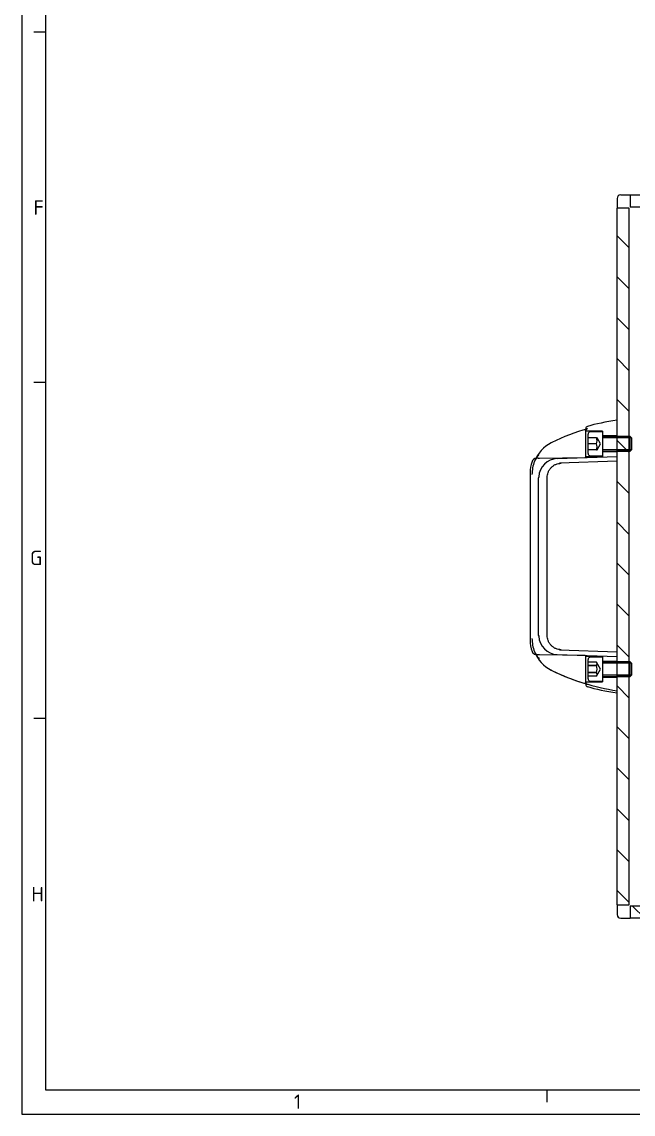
# Model space of a CAD drawing. Header units: millimetres. Extents: x -173 to 841, y -8 to 594.
# Drawn here: x 0 to 126.7, y 0 to 226.5 of the extents above; entities that cross this region are included whole.
import ezdxf
from ezdxf.entities.mleader import LeaderData, LeaderLine
from ezdxf.lldxf.tags import DXFTag
from ezdxf.math import Vec2, Vec3

# ---------------------------------------------------------------- set-up
doc = ezdxf.new("R2010")
doc.units = ezdxf.units.MM
for name, color, linetype in [('Default', 7, 'Continuous'), ('NLC18000034', 7, 'Continuous'), ('NLL00000201', 7, 'Continuous'), ('NLL00000204', 7, 'Continuous'), ('TCEI_M6X12_UNI_5', 7, 'Continuous')]:
    doc.layers.add(name, color=color, linetype=linetype)
tags = doc.linetypes.add('HIDDEN2', pattern=[4.7625, 3.175, -1.5875]).pattern_tags.tags
tags[6:7] = [DXFTag(74, 4), DXFTag(75, 0), DXFTag(340, '0'), DXFTag(46, 0.0), DXFTag(50, 0.0), DXFTag(44, 0.0), DXFTag(45, 0.0)]
tags[4:5] = [DXFTag(74, 4), DXFTag(75, 0), DXFTag(340, '0'), DXFTag(46, 0.0), DXFTag(50, 0.0), DXFTag(44, 0.0), DXFTag(45, 0.0)]

# ---------------------------------------------------------------- blocks, each defined once
blk = doc.blocks.new('SE8')
at = {"layer": 'NLL00000201', "linetype": 'Continuous'}
h = blk.add_hatch(dxfattribs=at)
h.set_pattern_fill('LINE', scale=1.88976, angle=135, style=0)
h.paths.add_polyline_path([(126.11, 188.13), (270.61, 188.13), (270.61, 190.63), (126.11, 190.63)])
h = blk.add_hatch(dxfattribs=at)
h.set_pattern_fill('LINE', scale=1.8898, angle=135, style=0)
h.paths.add_polyline_path([(123.36, 43.38), (125.86, 43.38), (125.86, 187.88), (123.36, 187.88)])
h = blk.add_hatch(dxfattribs=at)
h.set_pattern_fill('LINE', scale=1.8898, angle=135, style=0)
h.paths.add_polyline_path([(270.61, 40.63), (270.61, 43.13), (126.11, 43.13), (126.11, 40.63)])
at = {"layer": 'NLC18000034', "color": 7, "linetype": 'HIDDEN2'}
for p, q in [((116.76, 141.72), (116.86, 141.72)), ((116.86, 141.72), (116.86, 142.02)), ((116.86, 141.72), (116.86, 141.73)), ((116.86, 136.93), (116.86, 141.72)), ((120.36, 141.63), (116.86, 141.63)), ((120.36, 141.63), (120.36, 136.38)), ((123.36, 140.63), (120.36, 140.63)), ((109.87, 139.29), (109.72, 139.21)), ((106.98, 136.01), (107.29, 136.02)), ((107.29, 136.02), (116.76, 136.18)), ((116.86, 136.28), (116.86, 136.93)), ((116.86, 136.38), (120.36, 136.38)), ((120.36, 137.38), (123.36, 137.38)), ((107.12, 132.16), (107.11, 131.96)), ((107.11, 99.3), (107.12, 99.11)), ((107.29, 95.25), (106.98, 95.26)), ((116.76, 95.08), (107.29, 95.25)), ((107.14, 94.61), (107.29, 94.5)), ((116.86, 94.33), (116.86, 94.98)), ((120.36, 94.88), (116.86, 94.88)), ((116.86, 89.54), (116.86, 94.33)), ((120.36, 94.88), (120.36, 89.63)), ((123.36, 93.88), (120.36, 93.88)), ((120.36, 90.63), (123.36, 90.63)), ((116.86, 89.63), (120.36, 89.63)), ((116.86, 89.53), (116.86, 89.54))]:
    blk.add_line(p, q, dxfattribs=at)
at = {"layer": 'NLC18000034', "color": 7, "linetype": 'Continuous'}
for p, q in [((116.86, 142.02), (116.86, 142.14)), ((109.86, 139.29), (109.71, 139.22)), ((109.87, 139.29), (109.87, 139.29)), ((110.97, 135.95), (123.36, 136.38)), ((106.34, 135.55), (106.28, 135.36)), ((106.28, 135.36), (106.3, 135.49)), ((123.36, 135.38), (111.46, 134.97)), ((105.36, 132.99), (105.36, 98.27)), ((107.12, 132.16), (107.11, 131.96)), ((107.11, 131.95), (107.11, 131.96)), ((107.11, 99.31), (107.11, 131.95)), ((108.86, 99.25), (108.86, 132.01)), ((107.11, 99.3), (107.11, 99.31)), ((107.12, 99.11), (107.11, 99.3)), ((106.3, 95.78), (106.28, 95.91)), ((106.28, 95.91), (106.34, 95.71)), ((110.97, 95.32), (123.36, 94.88)), ((111.46, 96.3), (123.36, 95.88)), ((109.71, 92.05), (109.86, 91.97)), ((109.71, 92.05), (109.86, 91.97)), ((109.87, 91.98), (109.72, 92.05)), ((109.87, 91.98), (109.87, 91.98))]:
    blk.add_line(p, q, dxfattribs=at)
for centre, radius, start, end in [((129.49, 99.3), 44.54, 105.9776, 116.1436), ((117.36, 142.14), 0.5, 105.574, 180.4317), ((117.24, 141.75), 0.377, 91.3083, 120.4095), ((113.1, 132.73), 7.31, 117.5461, 158.9384), ((106.69, 135), 1, 96.1976, 161.8267), ((108.76, 134.65), 2.57, 144.0017, 159.5444), ((111.11, 131.95), 4, 92, 177.0714), ((111.77, 133.07), 6.41, 159.5507, 180.8341), ((111.77, 98.19), 6.41, 179.1657, 200.4488), ((113.28, 98.64), 7.55, 180.2569, 201.3055), ((111.11, 99.31), 4, 182.9286, 268), ((113.11, 98.54), 7.33, 201.1004, 242.402), ((108.74, 96.6), 2.55, 200.3215, 215.9931), ((130.54, 134.86), 47.6, 244.2599, 261.328), ((129.47, 131.91), 44.49, 243.8503, 254.0284), ((117.36, 89.12), 0.5, 179.5683, 254.426), ((117.24, 89.52), 0.376, 235.2607, 242.0969), ((117.24, 89.52), 0.376, 253.9134, 268.7911)]:
    blk.add_arc(centre, radius, start, end, dxfattribs=at)
at = {"layer": 'NLC18000034', "color": 7, "linetype": 'HIDDEN2'}
for centre, radius, start, end in [((116.72, 136.69), 5.05, 88.3431, 89.4587), ((117.24, 141.75), 0.377, 120.4095, 182.1011), ((106.94, 135.41), 0.619, 83.875, 145.4801), ((106.69, 135), 1, 91, 96.1976), ((108.76, 134.65), 2.57, 128.9516, 144.0017), ((106.96, 135.34), 0.674, 87.8261, 99.6753), ((116.76, 136.28), 0.1, 271, 360), ((113.28, 132.62), 7.55, 158.6937, 179.7439), ((108.74, 96.6), 2.55, 215.9931, 231.1865), ((116.76, 94.98), 0.1, 0, 89), ((116.81, 84.07), 5.47, 89.4853, 90.5143), ((117.24, 89.52), 0.376, 177.7995, 235.2607)]:
    blk.add_arc(centre, radius, start, end, dxfattribs=at)
at = {"layer": 'NLC18000034', "color": 7, "linetype": 'Continuous'}
for centre, major_axis, start_param, end_param in [((109.97, 139.07), (0.11, -0.224), 2.899526, 3.216063), ((109.97, 92.2), (0.11, 0.224), 3.068113, 3.383659)]:
    blk.add_ellipse(centre, major_axis=major_axis, ratio=0.015667, start_param=start_param, end_param=end_param, dxfattribs=at)
at = {"layer": 'NLC18000034', "color": 7, "linetype": 'HIDDEN2'}
blk.add_ellipse((116.76, 89.53), major_axis=(-0.1, -0.0019), ratio=0.000329, start_param=1.588247, end_param=3.145917, dxfattribs=at)
at = {"layer": 'NLC18000034', "color": 7, "linetype": 'Continuous'}
for points in [[(123.36, 143.88), (120.98, 143.55), (118.94, 143.12), (117.24, 142.6)], [(117.24, 88.67), (118.94, 88.14), (120.98, 87.71), (123.36, 87.38)]]:
    blk.add_open_spline(points, degree=3, dxfattribs=at)
at = {"layer": 'NLC18000034', "color": 7, "linetype": 'HIDDEN2'}
for points, knots in [([(117.23, 142.12), (117.21, 142.12), (117.17, 142.11), (117.11, 142.1), (117.03, 142.06), (116.95, 142.02), (116.88, 141.97), (116.84, 141.92), (116.8, 141.86), (116.78, 141.8), (116.77, 141.76), (116.76, 141.74)], [0, 0, 0, 0, 0.082345, 0.192722, 0.332001, 0.500543, 0.6157, 0.723399, 0.823627, 0.916006, 1, 1, 1, 1]), ([(107.01, 95.24), (106.96, 95.25), (106.79, 95.25), (106.6, 95.32), (106.49, 95.44), (106.43, 95.51)], [0, 0, 0, 0, 0.15116, 0.589226, 1, 1, 1, 1]), ([(106.56, 95.29), (106.6, 95.29), (106.7, 95.28), (106.82, 95.27), (106.9, 95.27)], [0.7275091, 0.7275091, 0.7275091, 0.7275091, 0.8297215, 1, 1, 1, 1]), ([(116.76, 89.53), (116.77, 89.52), (116.77, 89.5), (116.78, 89.46), (116.8, 89.43), (116.82, 89.39), (116.84, 89.35), (116.87, 89.32), (116.9, 89.28), (116.95, 89.25), (117.01, 89.21), (117.1, 89.17), (117.18, 89.15), (117.23, 89.14)], [0, 0, 0, 0, 0.045079, 0.095016, 0.149979, 0.210027, 0.275133, 0.345213, 0.420148, 0.49981, 0.60799, 0.776097, 1, 1, 1, 1])]:
    blk.add_open_spline(points, degree=3, knots=knots, dxfattribs=at)
at = {"layer": 'NLC18000034', "color": 7, "linetype": 'Continuous'}
for points, knots in [([(108.86, 131.98), (108.9, 132.38), (108.96, 132.91), (109.32, 133.6), (109.69, 134.08), (110.15, 134.47), (110.83, 134.85), (111.36, 134.93), (111.76, 134.98)], [0, 0, 0, 0, 0.239934, 0.368667, 0.5, 0.631332, 0.760065, 1, 1, 1, 1]), ([(111.76, 96.29), (111.36, 96.34), (110.83, 96.42), (110.15, 96.8), (109.69, 97.19), (109.32, 97.66), (108.96, 98.36), (108.9, 98.88), (108.86, 99.29)], [0, 0, 0, 0, 0.239935, 0.368668, 0.5, 0.631333, 0.760066, 1, 1, 1, 1]), ([(105.74, 95.95), (105.75, 95.9), (105.78, 95.85), (105.82, 95.76), (105.85, 95.71), (105.87, 95.68), (105.9, 95.65), (105.94, 95.6), (106.01, 95.52), (106.14, 95.42), (106.32, 95.35), (106.48, 95.31), (106.56, 95.29)], [0, 0, 0, 0, 0.0501883, 0.0710594, 0.0806229, 0.0903298, 0.1011198, 0.11399, 0.1492199, 0.2682068, 0.5148054, 0.7275091, 0.7275091, 0.7275091, 0.7275091])]:
    blk.add_open_spline(points, degree=3, knots=knots, dxfattribs=at)
at = {"layer": 'NLL00000201', "color": 7, "linetype": 'Continuous'}
for p, q in [((126.11, 190.63), (126.11, 188.13)), ((126.11, 190.63), (270.61, 190.63)), ((126.11, 188.13), (270.61, 188.13)), ((123.36, 43.38), (123.36, 187.88)), ((125.86, 187.88), (123.36, 187.88)), ((125.86, 43.38), (125.86, 187.88)), ((123.36, 43.38), (125.86, 43.38)), ((270.61, 43.13), (126.11, 43.13)), ((126.11, 43.13), (126.11, 40.63)), ((270.61, 40.63), (126.11, 40.63))]:
    blk.add_line(p, q, dxfattribs=at)
at = {"layer": 'NLL00000201', "color": 7, "linetype": 'HIDDEN2'}
for p, q in [((123.36, 140.51), (125.86, 140.51)), ((125.86, 140.24), (123.36, 140.24)), ((123.36, 137.78), (125.86, 137.78)), ((123.36, 137.51), (125.86, 137.51)), ((123.36, 93.76), (125.86, 93.76)), ((125.86, 93.49), (123.36, 93.49)), ((123.36, 91.03), (125.86, 91.03)), ((123.36, 90.76), (125.86, 90.76))]:
    blk.add_line(p, q, dxfattribs=at)
at = {"layer": 'NLL00000204', "color": 7, "linetype": 'Continuous'}
for p, q in [((124.11, 190.63), (126.11, 190.63)), ((123.36, 189.88), (123.36, 187.88)), ((123.36, 43.38), (123.36, 41.38)), ((124.11, 40.63), (126.11, 40.63))]:
    blk.add_line(p, q, dxfattribs=at)
for centre, start, end in [((124.11, 189.88), 90, 180), ((124.11, 41.38), 180, 270)]:
    blk.add_arc(centre, 0.75, start, end, dxfattribs=at)
at = {"layer": 'TCEI_M6X12_UNI_5', "color": 7, "linetype": 'HIDDEN2'}
for p, q in [((117.36, 137.01), (117.36, 141.01)), ((120.36, 141.51), (117.86, 141.51)), ((125.86, 140.51), (120.49, 140.51)), ((119.11, 140.26), (117.36, 140.26)), ((119.11, 139.01), (117.36, 139.01)), ((119.11, 140.26), (119.22, 140.26)), ((119.95, 139.01), (119.22, 140.26)), ((119.22, 137.76), (119.95, 139.01)), ((125.86, 140.26), (120.49, 140.26)), ((119.11, 137.76), (117.36, 137.76)), ((117.86, 136.51), (120.36, 136.51)), ((119.11, 137.76), (119.22, 137.76)), ((125.86, 137.76), (120.49, 137.76)), ((120.49, 137.51), (125.86, 137.51)), ((117.36, 90.26), (117.36, 94.26)), ((119.11, 93.7), (117.36, 93.7)), ((119.11, 93.03), (117.36, 93.03)), ((119.11, 92.93), (117.36, 92.93)), ((120.36, 94.76), (117.86, 94.76)), ((119.95, 92.26), (119.11, 93.7)), ((125.86, 93.76), (120.49, 93.76)), ((125.86, 93.51), (120.49, 93.51)), ((119.11, 91.58), (117.36, 91.58)), ((119.11, 91.49), (117.36, 91.49)), ((119.11, 90.82), (117.36, 90.82)), ((119.11, 90.81), (119.95, 92.26)), ((125.86, 91.01), (120.49, 91.01)), ((120.49, 90.76), (125.86, 90.76)), ((117.86, 89.76), (120.36, 89.76))]:
    blk.add_line(p, q, dxfattribs=at)
at = {"layer": 'TCEI_M6X12_UNI_5', "color": 7, "linetype": 'Continuous'}
for p, q in [((126.11, 140.51), (125.86, 140.51)), ((126.11, 137.51), (126.11, 140.51)), ((126.36, 140.26), (126.11, 140.51)), ((126.36, 140.26), (125.86, 140.26)), ((126.36, 140.26), (126.36, 137.76)), ((126.36, 137.76), (125.86, 137.76)), ((125.86, 137.51), (126.11, 137.51)), ((126.11, 137.51), (126.36, 137.76)), ((126.11, 93.76), (125.86, 93.76)), ((126.36, 93.51), (125.86, 93.51)), ((126.11, 90.76), (126.11, 93.76)), ((126.36, 93.51), (126.11, 93.76)), ((126.36, 93.51), (126.36, 91.01)), ((126.36, 91.01), (125.86, 91.01)), ((125.86, 90.76), (126.11, 90.76)), ((126.11, 90.76), (126.36, 91.01))]:
    blk.add_line(p, q, dxfattribs=at)
at = {"layer": 'TCEI_M6X12_UNI_5', "color": 7, "linetype": 'HIDDEN2'}
for centre, radius, start, end in [((117.86, 141.01), 0.5, 90, 180), ((120.49, 140.63), 0.125, 180, 270), ((117.41, 139.63), 1.82, 339.8917, 20.1083), ((117.41, 138.38), 1.82, 339.8917, 20.1083), ((117.41, 138.38), 1.82, 0, 20.1083), ((117.86, 137.01), 0.5, 180, 270), ((120.49, 137.38), 0.125, 90, 180), ((117.86, 94.26), 0.5, 90, 180), ((118.65, 93.36), 0.572, 323.8088, 36.1913), ((118.5, 93.32), 0.722, 327.8776, 0.4497), ((116.82, 92.3), 2.41, 342.5762, 17.4238), ((120.49, 93.88), 0.125, 180, 270), ((118.5, 91.2), 0.722, 327.8776, 32.1224), ((118.65, 91.15), 0.572, 4.0595, 36.1912), ((120.49, 90.63), 0.125, 90, 180), ((117.86, 90.26), 0.5, 180, 270)]:
    blk.add_arc(centre, radius, start, end, dxfattribs=at)

msp = doc.modelspace()

# ---------------------------------------------------------------- linework, layer by layer
at = {"layer": 'Default', "color": 7, "linetype": 'Continuous'}
for p, q in [((0, 594), (0, 0)), ((5, 5), (5, 589)), ((5, 224.36170248), (2.5, 224.36170248)), ((5, 151.72340497), (2.5, 151.72340497)), ((5, 82.0132764), (2.5, 82.0132764)), ((836, 5), (5, 5)), ((108.875, 2.5), (108.875, 5)), ((0, 0), (841, 0))]:
    msp.add_line(p, q, dxfattribs=at)

# ---------------------------------------------------------------- block references
at = {"layer": 'Default'}
msp.add_blockref('SE8', (0, 0), dxfattribs=at)

# ---------------------------------------------------------------- leaders
at = {"layer": 'Default', "color": 7, "linetype": 'Continuous'}
ml = msp.add_multileader_mtext('Standard', dxfattribs=at)
ml.set_content('{\\pxsm0.9;\\fISOCPEUR|b0||i0||c0|p34;\\W1.;F\\P}', color=256)
ml.set_leader_properties()
ml.build(insert=Vec2(0, 0))
ml.multileader.update_dxf_attribs({"dogleg_length": 0, "arrow_head_size": 3})
ctx = ml.context
ctx.base_point, ctx.char_height, ctx.arrow_head_size, ctx.landing_gap_size = Vec3(0.41750325, 187.97290527), 3, 3, 1.05
ctx.mtext.insert = Vec3(2.41750325, 189.47290527)
ml = msp.add_multileader_mtext('Standard', dxfattribs=at)
ml.set_content('{\\pxsm0.9;\\fISOCPEUR|b0||i0||c0|p34;\\W1.;G\\P}', color=256)
ml.set_leader_properties()
ml.build(insert=Vec2(0, 0))
ml.multileader.update_dxf_attribs({"dogleg_length": 0, "arrow_head_size": 3})
ctx = ml.context
ctx.base_point, ctx.char_height, ctx.arrow_head_size, ctx.landing_gap_size = Vec3(-0.29988805, 115.33460775), 3, 3, 1.05
ctx.mtext.insert = Vec3(1.70011195, 116.83460775)
ml = msp.add_multileader_mtext('Standard', dxfattribs=at)
ml.set_content('{\\pxsm0.9;\\fISOCPEUR|b0||i0||c0|p34;\\W1.;H\\P}', color=256)
ml.set_leader_properties()
ml.build(insert=Vec2(0, 0))
ml.multileader.update_dxf_attribs({"dogleg_length": 0, "arrow_head_size": 3})
ctx = ml.context
ctx.base_point, ctx.char_height, ctx.arrow_head_size, ctx.landing_gap_size = Vec3(-0.03901849, 45.62447918), 3, 3, 1.05
ctx.mtext.insert = Vec3(1.96098151, 47.12447918)
ml = msp.add_multileader_mtext('Standard', dxfattribs=at)
ml.set_content('{\\pxsm0.9;\\fISOCPEUR|b0||i0||c0|p34;\\W1.;1\\P}', color=256)
ml.set_leader_properties()
ml.build(insert=Vec2(0, 0))
ml.multileader.update_dxf_attribs({"dogleg_length": 0, "arrow_head_size": 3})
ctx = ml.context
ctx.base_point, ctx.char_height, ctx.arrow_head_size, ctx.landing_gap_size = Vec3(54.39168341, 2.58395423), 3, 3, 1.05
ctx.mtext.insert = Vec3(56.39168341, 4.08395423)

doc.saveas('drawing.dxf')
